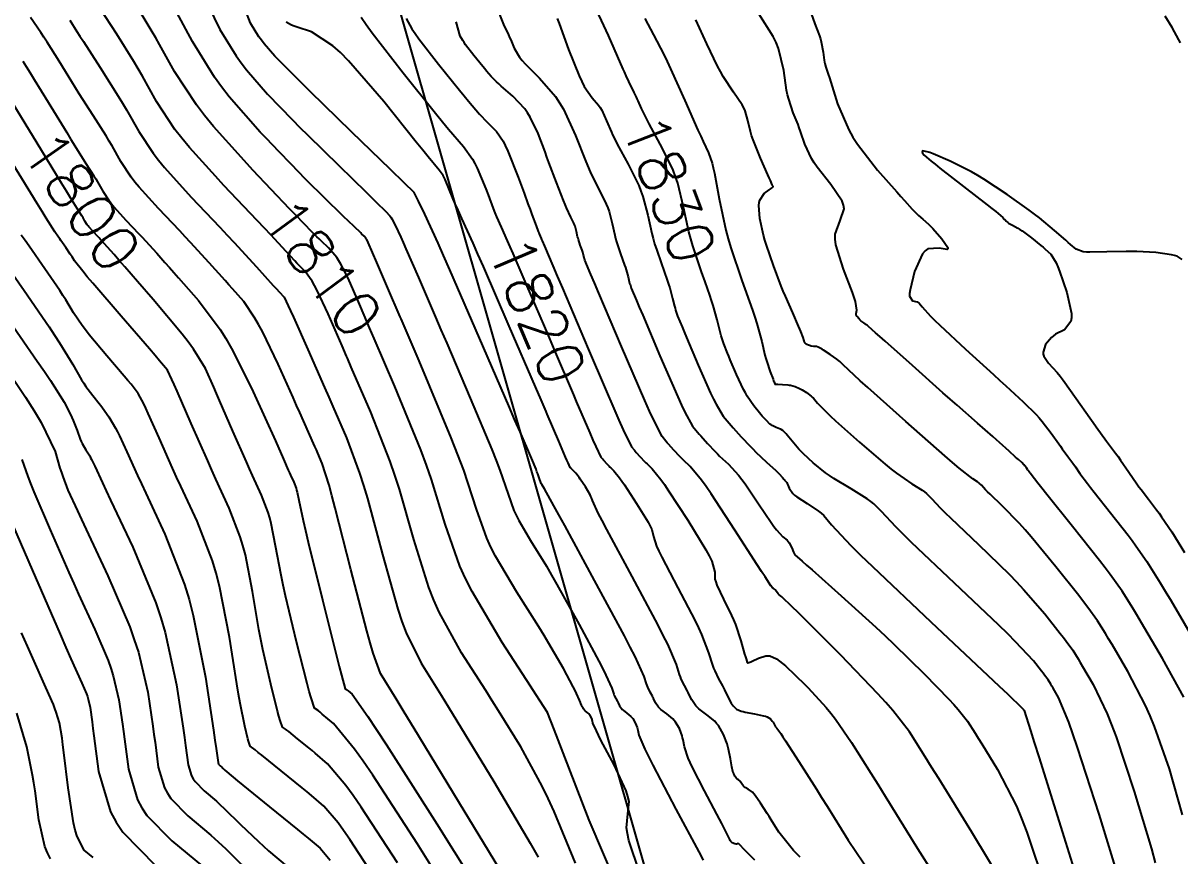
# Model space of a CAD drawing. Header units: metres. Extents: x 837475 to 838479, y 1189012 to 1191015.
# Drawn here: x 837875.6 to 837973.4, y 1189767.8 to 1189838.2 of the extents above; entities that cross this region are included whole.
import ezdxf

# ---------------------------------------------------------------- set-up
doc = ezdxf.new("R2010")
doc.units = ezdxf.units.M
doc.header["$LTSCALE"] = 0.3
for name, color, linetype in [('COTAS 10', 1, 'Continuous'), ('COTAS INT', 252, 'Continuous'), ('VIA1', 50, 'Continuous')]:
    doc.layers.add(name, color=color, linetype=linetype)
doc.styles.get("Standard").update_dxf_attribs({"font": 'simplex.shx'})

msp = doc.modelspace()

# ---------------------------------------------------------------- linework, layer by layer
at = {"layer": 'COTAS 10'}
for points in [[(837968.341, 1189765.538), (837966.562, 1189771.339), (837964.743, 1189776.976), (837964.349, 1189778.131), (837964.003, 1189779.111), (837963.148, 1189781.185), (837962.679, 1189781.979), (837962.575, 1189782.152), (837962.484, 1189782.304), (837962.248, 1189782.684), (837961.962, 1189783.078), (837961.838, 1189783.239), (837961.696, 1189783.422), (837961.021, 1189784.274), (837959.512, 1189785.888), (837958.844, 1189786.553), (837958.067, 1189787.312), (837954.356, 1189790.84), (837950.719, 1189794.29), (837949.989, 1189794.999), (837949.379, 1189795.602), (837948.177, 1189796.893), (837947.529, 1189797.55), (837947.268, 1189797.753), (837946.972, 1189797.966), (837945.607, 1189798.811), (837944.147, 1189799.697), (837943.79, 1189799.936), (837943.453, 1189800.172), (837942.409, 1189800.999), (837941.581, 1189801.771), (837941.381, 1189801.973), (837941.193, 1189802.169), (837940.621, 1189802.832), (837940.204, 1189803.352), (837940.115, 1189803.458), (837940.037, 1189803.547), (837939.848, 1189803.731), (837939.687, 1189803.818), (837939.627, 1189803.845), (837939.559, 1189803.874), (837939.259, 1189803.992), (837938.924, 1189804.159), (837938.835, 1189804.219), (837938.747, 1189804.285), (837938.442, 1189804.574), (837938.099, 1189804.966), (837937.987, 1189805.098), (837937.867, 1189805.24), (837937.375, 1189805.835), (837936.823, 1189806.641), (837936.666, 1189806.916), (837936.507, 1189807.213), (837935.92, 1189808.473), (837935.393, 1189809.725), (837935.273, 1189810.017), (837935.163, 1189810.285), (837934.858, 1189811.055), (837934.628, 1189811.74), (837934.565, 1189811.954), (837934.504, 1189812.179), (837934.286, 1189813.08), (837933.952, 1189814.295), (837933.817, 1189814.719), (837933.664, 1189815.18), (837933.259, 1189816.312), (837932.955, 1189817.159), (837932.219, 1189819.35), (837932.048, 1189819.945), (837931.891, 1189820.534), (837931.444, 1189822.62), (837930.954, 1189824.637), (837930.769, 1189825.183), (837930.564, 1189825.723), (837929.649, 1189827.629), (837928.741, 1189829.276), (837928.54, 1189829.653), (837928.361, 1189829.996), (837927.899, 1189830.947), (837927.607, 1189831.596), (837927.536, 1189831.747), (837927.468, 1189831.887), (837927.258, 1189832.288), (837926.814, 1189833.222), (837926.599, 1189833.697), (837926.443, 1189834.047), (837926.344, 1189834.266), (837925.092, 1189837.101), (837923.699, 1189840.153)], [(837925.94, 1189765.022), (837923.477, 1189770.816), (837921.278, 1189776.51), (837920.855, 1189777.603), (837920.512, 1189778.486), (837919.943, 1189779.927), (837919.33, 1189780.877), (837918.958, 1189781.449), (837918.5, 1189782.156), (837916.116, 1189785.829), (837913.58, 1189790.129), (837913.026, 1189791.231), (837912.536, 1189792.295), (837911.299, 1189795.819), (837910.148, 1189799.597), (837909.712, 1189800.822), (837909.225, 1189802.123), (837907.043, 1189807.468), (837905.299, 1189811.518), (837904.907, 1189812.428), (837904.45, 1189813.488), (837904.05, 1189814.411), (837903.091, 1189816.611), (837902.484, 1189817.801), (837902.307, 1189818.087), (837902.125, 1189818.354), (837901.436, 1189819.164), (837900.85, 1189819.727), (837900.733, 1189819.839), (837900.637, 1189819.932), (837900.453, 1189820.108), (837900.373, 1189820.185), (837900.342, 1189820.214), (837900.307, 1189820.248), (837900.15, 1189820.4), (837899.256, 1189821.324), (837898.757, 1189821.844), (837898.148, 1189822.479), (837895.041, 1189825.725), (837894.049, 1189826.829), (837891.702, 1189829.434), (837890.947, 1189830.36), (837890.266, 1189831.242), (837888.42, 1189834.065), (837887.156, 1189836.362), (837886.842, 1189836.913), (837886.543, 1189837.428), (837885.596, 1189838.979)], [(837904.183, 1189838.651), (837904.608, 1189838.038), (837905.124, 1189837.328), (837907.747, 1189833.95), (837910.484, 1189830.553), (837911.072, 1189829.831), (837911.587, 1189829.204), (837912.836, 1189827.728), (837913.593, 1189826.66), (837913.799, 1189826.291), (837914.003, 1189825.889), (837914.724, 1189824.17), (837914.917, 1189823.659), (837915.354, 1189822.496), (837915.5, 1189822.123), (837915.634, 1189821.788), (837916.015, 1189820.905), (837916.533, 1189819.761), (837916.754, 1189819.262), (837917.007, 1189818.684), (837918.2, 1189815.939), (837919.662, 1189812.545), (837920.085, 1189811.558), (837920.516, 1189810.551), (837922.14, 1189806.744), (837922.38, 1189806.187), (837923.515, 1189803.542), (837923.789, 1189802.916), (837924.017, 1189802.404), (837924.457, 1189801.497), (837924.612, 1189801.312), (837924.66, 1189801.256), (837924.712, 1189801.197), (837924.917, 1189800.966), (837925.151, 1189800.718), (837925.22, 1189800.648), (837925.291, 1189800.579), (837925.562, 1189800.326), (837926.028, 1189799.748), (837926.221, 1189799.474), (837926.443, 1189799.151), (837927.478, 1189797.571), (837928.439, 1189795.989), (837928.614, 1189795.664), (837928.75, 1189795.388), (837928.911, 1189794.801), (837929.167, 1189793.973), (837929.363, 1189793.545), (837929.612, 1189793.031), (837930.965, 1189790.458), (837932.4, 1189787.71), (837932.702, 1189787.086), (837932.963, 1189786.52), (837933.562, 1189784.971), (837933.892, 1189783.923), (837933.984, 1189783.673), (837934.075, 1189783.441), (837934.406, 1189782.751), (837934.728, 1189782.169), (837934.814, 1189782.005), (837934.898, 1189781.84), (837935.191, 1189781.234), (837935.474, 1189780.704), (837935.553, 1189780.587), (837935.631, 1189780.483), (837935.916, 1189780.215), (837936.324, 1189780.039), (837936.481, 1189779.993), (837936.657, 1189779.949), (837937.449, 1189779.797), (837938.214, 1189779.646), (837938.373, 1189779.602), (837938.508, 1189779.557), (837938.803, 1189779.385), (837938.938, 1189779.201), (837938.973, 1189779.148), (837939.006, 1189779.094), (837939.117, 1189778.89), (837939.212, 1189778.716), (837939.236, 1189778.681), (837939.259, 1189778.65), (837939.334, 1189778.586), (837939.659, 1189778.139), (837939.84, 1189777.867), (837940.061, 1189777.531), (837941.186, 1189775.784), (837942.668, 1189773.445), (837943.113, 1189772.736), (837943.573, 1189772.001), (837945.36, 1189769.122), (837947.311, 1189766.266)], [(837912.591, 1189762.986), (837908.932, 1189768.858), (837905.174, 1189774.632), (837904.358, 1189775.819), (837903.639, 1189776.828), (837901.855, 1189778.987), (837900.912, 1189779.792), (837900.723, 1189779.948), (837900.566, 1189780.075), (837900.258, 1189780.291), (837899.963, 1189781.164), (837899.813, 1189781.705), (837899.633, 1189782.376), (837898.738, 1189785.88), (837897.804, 1189789.773), (837897.599, 1189790.689), (837897.419, 1189791.535), (837896.963, 1189794.006), (837896.596, 1189795.888), (837896.471, 1189796.362), (837896.337, 1189796.816), (837895.768, 1189798.288), (837895.013, 1189799.933), (837894.76, 1189800.496), (837894.489, 1189801.106), (837893.353, 1189803.697), (837892.232, 1189806.268), (837891.97, 1189806.865), (837891.728, 1189807.412), (837891.032, 1189808.973), (837890.013, 1189810.622), (837889.568, 1189811.224), (837889.053, 1189811.89), (837886.606, 1189814.82), (837885.294, 1189816.328), (837884.205, 1189817.578), (837883.719, 1189818.135), (837883.31, 1189818.602), (837882.481, 1189819.544), (837882.14, 1189819.915), (837882.04, 1189820.022), (837881.937, 1189820.132), (837881.545, 1189820.545), (837881.19, 1189820.938), (837881.11, 1189821.036), (837881.039, 1189821.127), (837880.848, 1189821.417), (837880.686, 1189821.702), (837880.632, 1189821.792), (837880.575, 1189821.886), (837880.336, 1189822.265), (837879.636, 1189823.394), (837879.288, 1189823.962), (837878.872, 1189824.641), (837876.815, 1189828.013), (837874.779, 1189831.346)], [(837973.598, 1189818.196), (837973.162, 1189818.465), (837972.942, 1189818.53), (837972.68, 1189818.589), (837971.374, 1189818.766), (837969.77, 1189818.864), (837969.32, 1189818.874), (837968.866, 1189818.877), (837967.207, 1189818.826), (837965.792, 1189818.8), (837965.493, 1189818.819), (837965.234, 1189818.849), (837964.636, 1189819.053), (837964.15, 1189819.466), (837963.962, 1189819.628), (837963.752, 1189819.811), (837962.799, 1189820.643), (837961.517, 1189821.697), (837961.098, 1189822.02), (837960.651, 1189822.356), (837958.808, 1189823.683), (837956.835, 1189824.974), (837956.306, 1189825.288), (837955.785, 1189825.583), (837953.967, 1189826.493), (837952.533, 1189827.105), (837952.255, 1189827.214), (837952.028, 1189827.295), (837951.637, 1189827.367), (837951.624, 1189827.25), (837951.635, 1189827.211), (837951.653, 1189827.171), (837951.774, 1189827.004), (837952.386, 1189826.488), (837952.714, 1189826.227), (837953.111, 1189825.915), (837955.118, 1189824.36), (837957.12, 1189822.81), (837957.513, 1189822.501), (837957.837, 1189822.243), (837958.427, 1189821.747), (837958.554, 1189821.601), (837958.586, 1189821.564), (837958.616, 1189821.528), (837958.713, 1189821.413), (837958.85, 1189821.3), (837958.905, 1189821.265), (837958.968, 1189821.229), (837959.259, 1189821.088), (837959.709, 1189820.831), (837959.873, 1189820.722), (837960.054, 1189820.597), (837960.849, 1189820.007), (837961.653, 1189819.371), (837961.839, 1189819.217), (837962.009, 1189819.072), (837962.492, 1189818.626), (837962.931, 1189817.898), (837963.074, 1189817.575), (837963.225, 1189817.199), (837963.846, 1189815.403), (837964.227, 1189813.619), (837964.228, 1189813.251), (837964.183, 1189812.937), (837963.64, 1189812.259), (837962.884, 1189811.869), (837962.705, 1189811.737), (837962.539, 1189811.595), (837962.049, 1189810.994), (837961.841, 1189810.348), (837961.853, 1189810.177), (837961.894, 1189810.01), (837962.297, 1189809.433), (837963.019, 1189808.638), (837963.263, 1189808.333), (837963.526, 1189807.991), (837964.633, 1189806.452), (837965.776, 1189804.818), (837966.061, 1189804.417), (837966.333, 1189804.039), (837967.201, 1189802.855), (837967.963, 1189801.82), (837968.168, 1189801.535), (837968.371, 1189801.249), (837969.08, 1189800.223), (837969.757, 1189799.249), (837969.939, 1189798.996), (837970.119, 1189798.752), (837970.752, 1189797.931), (837971.426, 1189797.038), (837971.633, 1189796.748), (837971.849, 1189796.439), (837972.702, 1189795.168), (837973.786, 1189793.446)], [(837872.183, 1189811.94), (837875.822, 1189806.57), (837876.549, 1189805.417), (837877.156, 1189804.407), (837878.335, 1189801.966), (837878.737, 1189800.554), (837878.853, 1189800.194), (837878.971, 1189799.847), (837879.415, 1189798.706), (837880.211, 1189796.953), (837880.55, 1189796.222), (837880.941, 1189795.383), (837882.785, 1189791.464), (837884.63, 1189787.147), (837885.021, 1189786.057), (837885.362, 1189785.013), (837886.162, 1189781.624), (837886.58, 1189778.776), (837886.679, 1189778.073), (837886.772, 1189777.406), (837887.048, 1189775.31), (837887.573, 1189773.55), (837887.822, 1189773.096), (837888.116, 1189772.657), (837889.554, 1189771.192), (837891.493, 1189769.544), (837892.104, 1189768.989), (837892.746, 1189768.391), (837895.33, 1189765.877)]]:
    msp.add_lwpolyline(points, dxfattribs=at)
at = {"layer": 'COTAS INT'}
for points in [[(837922.312, 1189767.192), (837920.5, 1189771.556), (837919.998, 1189772.646), (837919.496, 1189773.685), (837917.682, 1189777.012), (837915.811, 1189780.052), (837915.273, 1189780.91), (837914.727, 1189781.776), (837912.685, 1189784.96), (837910.789, 1189788.395), (837910.335, 1189789.418), (837909.912, 1189790.473), (837908.642, 1189794.543), (837907.433, 1189798.792), (837907.048, 1189799.961), (837906.643, 1189801.125), (837904.998, 1189805.3), (837903.36, 1189809.098), (837903.033, 1189809.853), (837902.958, 1189810.025), (837902.578, 1189810.898), (837901.393, 1189813.6), (837900.466, 1189815.577), (837900.249, 1189815.992), (837900.049, 1189816.351), (837899.471, 1189817.17), (837898.94, 1189817.703), (837898.769, 1189817.881), (837898.588, 1189818.072), (837897.852, 1189818.871), (837896.555, 1189820.263), (837896.022, 1189820.827), (837895.412, 1189821.47), (837892.581, 1189824.439), (837891.87, 1189825.227), (837889.688, 1189827.642), (837889.04, 1189828.432), (837888.458, 1189829.181), (837886.905, 1189831.535), (837885.706, 1189833.672), (837885.346, 1189834.283), (837884.974, 1189834.902), (837883.529, 1189837.211), (837882.092, 1189839.407)], [(837927.725, 1189766.442), (837926.832, 1189769.12), (837926.7, 1189769.69), (837926.618, 1189770.185), (837926.741, 1189771.352), (837926.834, 1189772.401), (837926.734, 1189772.822), (837926.58, 1189773.3), (837925.566, 1189775.494), (837924.459, 1189777.594), (837924.246, 1189778.012), (837924.072, 1189778.359), (837923.78, 1189779.021), (837923.74, 1189779.22), (837923.725, 1189779.275), (837923.708, 1189779.33), (837923.634, 1189779.528), (837923.529, 1189779.71), (837923.493, 1189779.756), (837923.453, 1189779.799), (837923.287, 1189779.934), (837923.125, 1189780.055), (837923.09, 1189780.088), (837923.058, 1189780.121), (837922.977, 1189780.242), (837922.92, 1189780.361), (837922.886, 1189780.425), (837922.823, 1189780.539), (837922.758, 1189780.674), (837922.741, 1189780.72), (837922.723, 1189780.769), (837922.658, 1189780.974), (837922.409, 1189781.521), (837922.274, 1189781.784), (837922.111, 1189782.097), (837921.288, 1189783.633), (837920.069, 1189785.752), (837919.657, 1189786.432), (837919.213, 1189787.153), (837917.341, 1189790.096), (837915.555, 1189793.121), (837915.165, 1189793.894), (837914.821, 1189794.639), (837913.956, 1189797.096), (837912.863, 1189800.402), (837912.375, 1189801.683), (837911.807, 1189803.122), (837909.087, 1189809.636), (837907.563, 1189813.182), (837907.492, 1189813.348), (837906.455, 1189815.758), (837905.942, 1189816.95), (837905.523, 1189817.924), (837904.79, 1189819.622), (837904.663, 1189819.871), (837904.626, 1189819.931), (837904.588, 1189819.987), (837904.443, 1189820.157), (837904.236, 1189820.356), (837904.158, 1189820.43), (837904.071, 1189820.513), (837903.685, 1189820.881), (837903.037, 1189821.504), (837902.786, 1189821.746), (837902.504, 1189822.019), (837901.225, 1189823.26), (837899.47, 1189825.005), (837898.888, 1189825.597), (837898.264, 1189826.236), (837897.238, 1189827.301), (837896.182, 1189828.396), (837895.662, 1189828.934), (837893.035, 1189831.937), (837892.395, 1189832.768), (837891.793, 1189833.598), (837889.934, 1189836.594), (837888.605, 1189839.053)], [(837891.284, 1189839.576), (837892.262, 1189837.613), (837893.621, 1189835.395), (837894.047, 1189834.798), (837894.493, 1189834.209), (837896.283, 1189832.143), (837898.379, 1189829.993), (837899.018, 1189829.35), (837899.683, 1189828.686), (837902.299, 1189826.119), (837904.604, 1189823.882)], [(837891.284, 1189839.576), (837892.262, 1189837.613), (837893.621, 1189835.395), (837894.047, 1189834.798), (837894.493, 1189834.209), (837896.283, 1189832.143), (837898.379, 1189829.993), (837899.018, 1189829.35), (837899.683, 1189828.686), (837902.299, 1189826.119), (837904.604, 1189823.882), (837905.074, 1189823.427), (837905.47, 1189823.044), (837906.291, 1189822.252), (837906.621, 1189821.875), (837906.708, 1189821.754), (837906.792, 1189821.625), (837907.082, 1189821.096), (837907.551, 1189820.063), (837907.748, 1189819.617), (837907.974, 1189819.1), (837909.037, 1189816.655), (837910.472, 1189813.33), (837910.933, 1189812.259), (837911.422, 1189811.123), (837913.421, 1189806.476), (837915.237, 1189802.148), (837915.611, 1189801.212), (837915.929, 1189800.391), (837916.612, 1189798.372), (837917.097, 1189796.995), (837917.29, 1189796.578), (837917.509, 1189796.145), (837918.51, 1189794.449), (837919.848, 1189792.268), (837920.28, 1189791.529), (837920.737, 1189790.731), (837922.608, 1189787.358), (837924.277, 1189784.248), (837924.607, 1189783.615), (837924.879, 1189783.08), (837925.384, 1189781.973), (837925.515, 1189781.557), (837925.551, 1189781.458), (837925.588, 1189781.366), (837925.719, 1189781.092), (837925.847, 1189780.861), (837925.881, 1189780.796), (837925.914, 1189780.73), (837926.031, 1189780.49), (837926.195, 1189780.246), (837926.259, 1189780.178), (837926.331, 1189780.111), (837926.657, 1189779.867), (837926.996, 1189779.592), (837927.075, 1189779.505), (837927.148, 1189779.413), (837927.361, 1189779.043), (837927.512, 1189778.643), (837927.546, 1189778.531), (837927.576, 1189778.42), (837927.658, 1189778.017), (837928.175, 1189776.813), (837928.481, 1189776.197), (837928.856, 1189775.458), (837930.799, 1189771.765), (837932.736, 1189768.138), (837933.108, 1189767.44)], [(837937.482, 1189767.436), (837936.542, 1189768.381), (837936.24, 1189768.713), (837936.177, 1189768.771), (837936.123, 1189768.815), (837936, 1189768.849), (837935.927, 1189768.807), (837935.904, 1189768.802), (837935.88, 1189768.801), (837935.783, 1189768.822), (837935.683, 1189768.859), (837935.658, 1189768.868), (837935.634, 1189768.875), (837935.553, 1189768.897), (837935.441, 1189769.022), (837935.397, 1189769.094), (837935.348, 1189769.183), (837935.123, 1189769.64), (837934.672, 1189770.545), (837934.48, 1189770.915), (837934.259, 1189771.338), (837933.219, 1189773.299), (837932.212, 1189775.269), (837932.013, 1189775.697), (837931.847, 1189776.074), (837931.535, 1189777.013), (837931.412, 1189777.62), (837931.366, 1189777.788), (837931.316, 1189777.955), (837931.089, 1189778.559), (837930.768, 1189779.116), (837930.657, 1189779.254), (837930.538, 1189779.385), (837930.028, 1189779.799), (837929.536, 1189780.167), (837929.428, 1189780.269), (837929.332, 1189780.371), (837929.084, 1189780.738), (837928.909, 1189781.1), (837928.859, 1189781.199), (837928.807, 1189781.297), (837928.615, 1189781.645), (837928.417, 1189782.058), (837928.362, 1189782.197), (837928.307, 1189782.346), (837928.11, 1189782.973), (837927.349, 1189784.64), (837926.939, 1189785.445), (837926.442, 1189786.399), (837923.929, 1189791.084), (837921.405, 1189795.71), (837920.902, 1189796.626), (837920.483, 1189797.383), (837919.679, 1189798.803), (837919.463, 1189799.168), (837919.416, 1189799.262), (837919.374, 1189799.352), (837919.269, 1189799.649), (837919.122, 1189800.084), (837919.053, 1189800.261), (837918.973, 1189800.463), (837918.581, 1189801.397), (837917.624, 1189803.617), (837917.186, 1189804.629), (837916.674, 1189805.815), (837914.202, 1189811.533), (837911.695, 1189817.305), (837911.16, 1189818.523), (837910.694, 1189819.578), (837909.589, 1189822.015), (837909.05, 1189823.125), (837908.942, 1189823.342), (837908.851, 1189823.52), (837908.671, 1189823.837), (837907.819, 1189824.664), (837906.67, 1189825.778), (837903.373, 1189828.978), (837899.897, 1189832.367), (837899.149, 1189833.103), (837898.494, 1189833.75), (837896.904, 1189835.353), (837895.992, 1189836.406), (837895.764, 1189836.706), (837895.547, 1189837.01), (837894.854, 1189838.141), (837894.362, 1189839.396)], [(837915.565, 1189839.66), (837916.228, 1189838.034), (837916.645, 1189837.169), (837916.745, 1189836.949), (837916.837, 1189836.738), (837917.114, 1189836.047), (837917.585, 1189835.271), (837917.8, 1189835.007), (837918.053, 1189834.721), (837919.272, 1189833.509), (837920.625, 1189831.944), (837920.962, 1189831.435), (837921.283, 1189830.893), (837922.306, 1189828.663), (837923.175, 1189826.463), (837923.399, 1189825.94), (837923.616, 1189825.454), (837924.338, 1189824.011), (837924.913, 1189822.856), (837925.037, 1189822.552), (837925.146, 1189822.255), (837925.413, 1189821.239), (837925.625, 1189820.253), (837925.699, 1189819.974), (837925.78, 1189819.693), (837926.128, 1189818.656), (837926.463, 1189817.72), (837926.535, 1189817.502), (837926.599, 1189817.302), (837926.757, 1189816.727), (837926.86, 1189816.301), (837926.889, 1189816.194), (837926.919, 1189816.093), (837927.027, 1189815.769), (837927.466, 1189814.714), (837927.703, 1189814.152), (837927.99, 1189813.473), (837929.446, 1189810.045), (837930.954, 1189806.582), (837931.274, 1189805.882), (837931.553, 1189805.293), (837932.208, 1189804.099), (837932.632, 1189803.594), (837932.766, 1189803.44), (837932.906, 1189803.279), (837933.469, 1189802.645), (837934.11, 1189801.966), (837934.299, 1189801.776), (837934.493, 1189801.586), (837935.235, 1189800.892), (837936.097, 1189799.955), (837936.367, 1189799.612), (837936.651, 1189799.232), (837937.788, 1189797.557), (837938.85, 1189795.965), (837939.086, 1189795.638), (837939.297, 1189795.361), (837939.849, 1189794.77), (837940.199, 1189794.464), (837940.281, 1189794.366), (837940.358, 1189794.262), (837940.584, 1189793.84), (837940.738, 1189793.469), (837940.769, 1189793.398), (837940.795, 1189793.341), (837940.847, 1189793.247), (837941.461, 1189792.713), (837941.84, 1189792.378), (837942.311, 1189791.962), (837944.767, 1189789.782), (837947.701, 1189787.118), (837948.472, 1189786.397), (837949.225, 1189785.682), (837951.797, 1189783.161), (837953.852, 1189781.044), (837954.279, 1189780.585), (837954.645, 1189780.18), (837955.457, 1189779.177), (837956.096, 1189778.161), (837956.353, 1189777.748), (837956.645, 1189777.277), (837957.991, 1189775.103), (837959.572, 1189772.009), (837960.012, 1189770.959), (837960.453, 1189769.825), (837962.057, 1189765.032)], [(837973.732, 1189781.216), (837971.933, 1189784.49), (837970.155, 1189787.502), (837969.763, 1189788.157), (837969.415, 1189788.734), (837968.52, 1189790.174), (837967.505, 1189791.58), (837967.081, 1189792.136), (837966.595, 1189792.764), (837964.323, 1189795.634), (837962.159, 1189798.34), (837961.74, 1189798.864), (837961.4, 1189799.291), (837960.825, 1189800.02), (837960.761, 1189800.114), (837960.743, 1189800.14), (837960.724, 1189800.165), (837960.655, 1189800.26), (837960.576, 1189800.367), (837960.551, 1189800.402), (837960.525, 1189800.438), (837960.421, 1189800.587), (837960.293, 1189800.752), (837960.251, 1189800.8), (837960.207, 1189800.848), (837960.027, 1189801.026), (837959.743, 1189801.287), (837959.634, 1189801.387), (837959.512, 1189801.498), (837958.96, 1189802), (837958.162, 1189802.716), (837957.885, 1189802.962), (837957.583, 1189803.228), (837956.288, 1189804.364), (837954.559, 1189805.883), (837953.983, 1189806.391), (837953.365, 1189806.937), (837950.781, 1189809.227), (837948.474, 1189811.277), (837948.03, 1189811.673), (837947.672, 1189811.993), (837947.082, 1189812.528), (837946.997, 1189812.603), (837946.956, 1189812.633), (837946.908, 1189812.668), (837946.673, 1189812.827), (837946.436, 1189812.999), (837946.387, 1189813.042), (837946.346, 1189813.082), (837946.255, 1189813.207), (837946.204, 1189813.305), (837946.187, 1189813.328), (837946.168, 1189813.349), (837946.09, 1189813.41), (837946.04, 1189813.517), (837946.038, 1189813.567), (837946.041, 1189813.625), (837946.1, 1189813.911), (837945.983, 1189814.648), (837945.876, 1189814.991), (837945.737, 1189815.396), (837944.968, 1189817.359), (837944.327, 1189819.424), (837944.27, 1189819.892), (837944.265, 1189820.315), (837944.679, 1189821.47), (837945.019, 1189822.464), (837944.966, 1189822.786), (837944.849, 1189823.128), (837943.9, 1189824.531), (837942.732, 1189825.984), (837942.479, 1189826.358), (837942.256, 1189826.72), (837941.703, 1189827.921), (837941.334, 1189829.013), (837941.227, 1189829.304), (837941.118, 1189829.591), (837940.708, 1189830.591), (837940.329, 1189831.728), (837940.239, 1189832.102), (837940.157, 1189832.502), (837939.915, 1189834.161), (837939.473, 1189836.003), (837939.263, 1189836.519), (837939.016, 1189837.037), (837937.809, 1189838.93)], [(837942.22, 1189838.957), (837942.55, 1189838.104), (837942.932, 1189837.089), (837943.013, 1189836.825), (837943.082, 1189836.569), (837943.242, 1189835.707), (837943.329, 1189835.016), (837943.352, 1189834.867), (837943.376, 1189834.737), (837943.462, 1189834.422), (837943.667, 1189833.833), (837943.767, 1189833.53), (837943.885, 1189833.166), (837944.467, 1189831.347), (837945.412, 1189829.138), (837945.76, 1189828.528), (837946.146, 1189827.919), (837947.848, 1189825.727), (837949.479, 1189823.893), (837949.819, 1189823.511), (837950.112, 1189823.182), (837950.766, 1189822.449), (837951.113, 1189822.088), (837951.212, 1189821.994), (837951.311, 1189821.903), (837951.679, 1189821.597), (837952.153, 1189821.167), (837952.319, 1189820.997), (837952.5, 1189820.806), (837953.281, 1189819.933), (837953.782, 1189819.194), (837953.786, 1189819.088), (837953.733, 1189819.023), (837953.056, 1189819.144), (837952.093, 1189819.084), (837951.859, 1189818.906), (837951.64, 1189818.658), (837950.967, 1189817.179), (837950.586, 1189815.62), (837950.551, 1189815.322), (837950.547, 1189815.082), (837950.786, 1189814.696), (837951.181, 1189814.613), (837951.275, 1189814.563), (837951.363, 1189814.502), (837951.625, 1189814.187), (837952.318, 1189813.404), (837952.678, 1189813.048), (837953.11, 1189812.631), (837955.278, 1189810.624), (837957.634, 1189808.479), (837958.185, 1189807.975), (837958.693, 1189807.51), (837960.16, 1189806.158), (837961.242, 1189805.087), (837961.507, 1189804.799), (837961.756, 1189804.514), (837962.527, 1189803.519), (837963.151, 1189802.628), (837963.306, 1189802.409), (837963.454, 1189802.203), (837963.928, 1189801.558), (837964.344, 1189800.993), (837964.566, 1189800.681), (837964.952, 1189800.122), (837965.578, 1189799.27), (837965.84, 1189798.93), (837966.139, 1189798.546), (837967.537, 1189796.783), (837969.011, 1189794.901), (837969.357, 1189794.442), (837969.677, 1189794.009), (837970.611, 1189792.671), (837971.725, 1189790.877), (837972.159, 1189790.158), (837972.647, 1189789.342), (837974.861, 1189785.592)], [(837917.09, 1189764.701), (837912.904, 1189771.6), (837908.679, 1189778.558), (837907.84, 1189779.937), (837907.144, 1189781.078), (837905.824, 1189783.221), (837905.207, 1189784.927), (837904.954, 1189785.792), (837904.666, 1189786.828), (837903.328, 1189791.989), (837902.003, 1189797.183), (837901.722, 1189798.239), (837901.478, 1189799.129), (837900.91, 1189800.965), (837900.535, 1189801.828), (837900.414, 1189802.105), (837900.286, 1189802.399), (837899.757, 1189803.597), (837899.009, 1189805.272), (837898.742, 1189805.867), (837898.449, 1189806.519), (837897.172, 1189809.344), (837895.848, 1189812.097), (837895.525, 1189812.704), (837895.221, 1189813.243), (837894.278, 1189814.626), (837893.329, 1189815.703), (837893.021, 1189816.05), (837892.692, 1189816.417), (837891.339, 1189817.914), (837889.782, 1189819.61), (837889.324, 1189820.102), (837888.855, 1189820.603), (837887.063, 1189822.492), (837885.439, 1189824.29), (837885.075, 1189824.734), (837884.748, 1189825.154), (837883.877, 1189826.476), (837883.135, 1189827.781), (837882.89, 1189828.191), (837882.628, 1189828.622), (837881.537, 1189830.352), (837880.363, 1189832.192), (837880.048, 1189832.692), (837879.738, 1189833.187), (837878.656, 1189834.942), (837877.646, 1189836.558), (837877.381, 1189836.966), (837877.123, 1189837.357), (837876.244, 1189838.628)], [(837879.577, 1189838.406), (837880.171, 1189837.46), (837880.428, 1189837.056), (837880.726, 1189836.591), (837882.137, 1189834.396), (837883.654, 1189831.989), (837884.019, 1189831.39), (837884.36, 1189830.821), (837885.391, 1189829.006), (837886.603, 1189827.168), (837887.057, 1189826.583), (837887.564, 1189825.966), (837889.822, 1189823.465), (837892.25, 1189820.908), (837892.862, 1189820.256), (837893.449, 1189819.627), (837895.354, 1189817.557), (837896.766, 1189816.003), (837897.043, 1189815.7), (837897.27, 1189815.452), (837897.676, 1189815.014), (837898.036, 1189814.287), (837898.233, 1189813.857), (837898.473, 1189813.328), (837899.694, 1189810.589), (837901.106, 1189807.385), (837901.466, 1189806.563), (837901.813, 1189805.768), (837902.954, 1189803.132), (837904.06, 1189800.127), (837904.385, 1189799.1), (837904.718, 1189797.988), (837905.985, 1189793.266), (837907.289, 1189788.65), (837907.645, 1189787.605), (837907.998, 1189786.661), (837909.254, 1189784.091), (837910.955, 1189781.395), (837911.588, 1189780.371), (837912.292, 1189779.228), (837915.42, 1189774.097), (837918.48, 1189768.884), (837919.142, 1189767.689)], [(837941.292, 1189767.69), (837940.746, 1189768.267), (837939.493, 1189769.81), (837938.837, 1189770.867), (837938.668, 1189771.137), (837938.505, 1189771.398), (837937.961, 1189772.256), (837937.491, 1189772.922), (837937.374, 1189773.06), (837937.263, 1189773.179), (837936.911, 1189773.443), (837936.638, 1189773.594), (837936.577, 1189773.641), (837936.522, 1189773.691), (837936.376, 1189773.89), (837936.267, 1189774.073), (837936.236, 1189774.113), (837936.204, 1189774.147), (837936.085, 1189774.232), (837935.976, 1189774.293), (837935.95, 1189774.312), (837935.927, 1189774.333), (837935.858, 1189774.418), (837935.807, 1189774.505), (837935.795, 1189774.527), (837935.784, 1189774.548), (837935.75, 1189774.615), (837935.716, 1189774.686), (837935.704, 1189774.709), (837935.692, 1189774.733), (837935.639, 1189774.833), (837935.569, 1189775.08), (837935.545, 1189775.197), (837935.519, 1189775.335), (837935.412, 1189776.01), (837935.248, 1189776.82), (837935.187, 1189777.044), (837935.119, 1189777.268), (837934.816, 1189778.075), (837934.387, 1189778.819), (837934.239, 1189779.004), (837934.08, 1189779.179), (837933.399, 1189779.732), (837932.742, 1189780.223), (837932.597, 1189780.359), (837932.468, 1189780.495), (837932.137, 1189780.986), (837931.904, 1189781.47), (837931.836, 1189781.602), (837931.768, 1189781.733), (837931.511, 1189782.198), (837931.246, 1189782.75), (837931.173, 1189782.935), (837931.1, 1189783.134), (837930.836, 1189783.972), (837930.103, 1189785.679), (837929.733, 1189786.426), (837929.292, 1189787.293), (837927.097, 1189791.415), (837924.961, 1189795.378), (837924.557, 1189796.143), (837924.234, 1189796.765), (837923.745, 1189797.815), (837923.677, 1189798.062), (837923.62, 1189798.178), (837923.547, 1189798.314), (837923.143, 1189798.979), (837922.708, 1189799.643), (837922.615, 1189799.779), (837922.533, 1189799.894), (837922.338, 1189800.137), (837922.224, 1189800.243), (837922.165, 1189800.302), (837922.067, 1189800.406), (837921.98, 1189800.503), (837921.959, 1189800.528), (837921.938, 1189800.552), (837921.873, 1189800.629), (837921.688, 1189801.01), (837921.592, 1189801.226), (837921.477, 1189801.489), (837920.899, 1189802.834), (837919.914, 1189805.134), (837919.828, 1189805.334), (837919.401, 1189806.325), (837918.918, 1189807.445), (837916.706, 1189812.568), (837914.523, 1189817.592), (837914.059, 1189818.65), (837913.656, 1189819.563), (837912.708, 1189821.657), (837912.299, 1189822.541), (837912.204, 1189822.745), (837912.082, 1189823.025), (837911.967, 1189823.295), (837911.611, 1189824.193), (837911.299, 1189824.938), (837911.21, 1189825.112), (837911.121, 1189825.272), (837910.793, 1189825.735), (837909.871, 1189826.85), (837909.407, 1189827.422), (837908.853, 1189828.108), (837906.102, 1189831.534), (837903.131, 1189834.973), (837902.439, 1189835.666), (837901.804, 1189836.248), (837899.983, 1189837.415), (837898.774, 1189837.806), (837898.524, 1189837.899), (837898.311, 1189837.985), (837897.852, 1189838.241)], [(837907.986, 1189838.553), (837908.479, 1189837.665), (837908.748, 1189837.277), (837909.075, 1189836.827), (837910.737, 1189834.686), (837912.509, 1189832.491), (837912.906, 1189832.007), (837913.263, 1189831.576), (837914.21, 1189830.466), (837914.845, 1189829.78), (837915.003, 1189829.617), (837915.154, 1189829.465), (837915.639, 1189829.013), (837916.183, 1189828.189), (837916.372, 1189827.804), (837916.578, 1189827.35), (837917.457, 1189825.142), (837917.961, 1189823.79), (837918.293, 1189822.895), (837918.47, 1189822.417), (837918.625, 1189822.002), (837918.988, 1189821.022), (837919.167, 1189820.54), (837919.206, 1189820.439), (837919.24, 1189820.352), (837919.322, 1189820.154), (837919.41, 1189819.959), (837919.448, 1189819.874), (837919.491, 1189819.776), (837919.694, 1189819.309), (837920.405, 1189817.644), (837920.769, 1189816.791), (837921.204, 1189815.767), (837923.38, 1189810.653), (837924.846, 1189807.241), (837925.552, 1189805.595), (837925.985, 1189804.607), (837926.346, 1189803.798), (837927.04, 1189802.364), (837927.285, 1189802.073), (837927.362, 1189801.984), (837927.443, 1189801.891), (837927.768, 1189801.526), (837928.138, 1189801.134), (837928.247, 1189801.024), (837928.358, 1189800.914), (837928.786, 1189800.514), (837929.522, 1189799.602), (837929.828, 1189799.169), (837930.178, 1189798.658), (837931.814, 1189796.163), (837933.331, 1189793.664), (837933.608, 1189793.15), (837933.822, 1189792.715), (837934.076, 1189791.787), (837934.1, 1189791.18), (837934.168, 1189790.947), (837934.264, 1189790.685), (837934.832, 1189789.502), (837935.509, 1189788.127), (837935.672, 1189787.745), (837935.824, 1189787.362), (837936.288, 1189785.97), (837936.609, 1189784.842), (837936.672, 1189784.624), (837936.723, 1189784.448), (837936.812, 1189784.155), (837936.831, 1189784.133), (837936.838, 1189784.127), (837936.846, 1189784.122), (837936.882, 1189784.106), (837937.043, 1189784.159), (837937.13, 1189784.197), (837937.235, 1189784.246), (837937.768, 1189784.509), (837938.4, 1189784.703), (837938.568, 1189784.708), (837938.733, 1189784.693), (837939.304, 1189784.464), (837940.051, 1189783.864), (837940.327, 1189783.615), (837940.633, 1189783.33), (837941.99, 1189781.999), (837943.493, 1189780.341), (837943.892, 1189779.85), (837944.284, 1189779.344), (837945.634, 1189777.399), (837947.284, 1189774.785), (837947.863, 1189773.857), (837948.496, 1189772.841), (837951.227, 1189768.433), (837953.875, 1189764.265)], [(837958.533, 1189765.277), (837955.82, 1189769.808), (837953.019, 1189774.334), (837952.411, 1189775.312), (837951.875, 1189776.172), (837950.546, 1189778.288), (837949.134, 1189780.096), (837948.546, 1189780.761), (837947.873, 1189781.498), (837944.735, 1189784.757), (837941.72, 1189787.781), (837941.126, 1189788.37), (837940.637, 1189788.853), (837939.737, 1189789.699), (837939.536, 1189789.854), (837939.487, 1189789.9), (837939.441, 1189789.947), (837939.3, 1189790.13), (837939.189, 1189790.287), (837939.161, 1189790.319), (837939.136, 1189790.345), (837939.056, 1189790.395), (837938.995, 1189790.419), (837938.981, 1189790.43), (837938.968, 1189790.441), (837938.934, 1189790.495), (837938.903, 1189790.553), (837938.892, 1189790.568), (837938.881, 1189790.581), (837938.833, 1189790.623), (837938.331, 1189791.369), (837938.034, 1189791.825), (837937.669, 1189792.39), (837935.777, 1189795.335), (837933.776, 1189798.381), (837933.342, 1189799.01), (837932.959, 1189799.545), (837932.01, 1189800.703), (837931.426, 1189801.25), (837931.273, 1189801.4), (837931.124, 1189801.55), (837930.619, 1189802.086), (837930.174, 1189802.585), (837930.064, 1189802.712), (837929.959, 1189802.834), (837929.624, 1189803.232), (837928.918, 1189804.619), (837928.579, 1189805.365), (837928.177, 1189806.267), (837926.208, 1189810.83), (837924.288, 1189815.347), (837923.918, 1189816.22), (837923.617, 1189816.929), (837923.112, 1189818.126), (837923.064, 1189818.27), (837923.051, 1189818.315), (837923.038, 1189818.362), (837922.993, 1189818.55), (837922.923, 1189818.805), (837922.895, 1189818.894), (837922.862, 1189818.99), (837922.714, 1189819.405), (837922.56, 1189819.864), (837922.524, 1189819.988), (837922.491, 1189820.112), (837922.397, 1189820.549), (837922.279, 1189820.999), (837922.231, 1189821.13), (837922.176, 1189821.265), (837921.921, 1189821.776), (837921.553, 1189822.545), (837921.426, 1189822.842), (837921.289, 1189823.176), (837920.704, 1189824.683), (837920.068, 1189826.38), (837919.899, 1189826.832), (837919.733, 1189827.278), (837919.156, 1189828.824), (837918.486, 1189830.221), (837918.261, 1189830.571), (837918.019, 1189830.906), (837917.002, 1189831.985), (837916.038, 1189832.833), (837915.829, 1189833.023), (837915.645, 1189833.192), (837915.193, 1189833.642), (837914.793, 1189834.11), (837914.643, 1189834.292), (837914.475, 1189834.496), (837913.727, 1189835.422), (837913.026, 1189836.326), (837912.888, 1189836.516), (837912.774, 1189836.68), (837912.566, 1189837.054), (837912.216, 1189838.27)], [(837920.768, 1189838.559), (837920.932, 1189838.116), (837921.73, 1189835.93), (837922.618, 1189833.696), (837922.839, 1189833.223), (837923.048, 1189832.813), (837923.711, 1189831.855), (837924.259, 1189831.221), (837924.395, 1189831.015), (837924.525, 1189830.796), (837924.939, 1189829.893), (837925.352, 1189828.943), (837925.443, 1189828.732), (837925.63, 1189828.35), (837925.837, 1189827.941), (837926.754, 1189826.245), (837927.65, 1189824.447), (837927.844, 1189823.973), (837928.013, 1189823.511), (837928.429, 1189821.93), (837928.758, 1189820.394), (837928.873, 1189819.959), (837928.999, 1189819.521), (837929.184, 1189818.973), (837929.541, 1189817.908), (837930.063, 1189816.45), (837930.176, 1189816.11), (837930.276, 1189815.798), (837930.522, 1189814.903), (837930.682, 1189814.24), (837930.727, 1189814.074), (837930.773, 1189813.917), (837930.942, 1189813.412), (837931.314, 1189812.5), (837931.488, 1189812.085), (837931.692, 1189811.599), (837932.683, 1189809.259), (837933.731, 1189806.898), (837933.97, 1189806.399), (837934.188, 1189805.967), (837934.791, 1189804.967), (837935.306, 1189804.355), (837935.467, 1189804.168), (837935.637, 1189803.973), (837936.32, 1189803.205), (837937.097, 1189802.382), (837937.325, 1189802.152), (837937.56, 1189801.921), (837938.459, 1189801.081), (837939.235, 1189800.366), (837939.393, 1189800.215), (837939.526, 1189800.083), (837939.799, 1189799.778), (837939.907, 1189799.625), (837939.936, 1189799.59), (837939.965, 1189799.558), (837940.064, 1189799.471), (837940.168, 1189799.338), (837940.2, 1189799.277), (837940.233, 1189799.206), (837940.363, 1189798.865), (837940.681, 1189798.42), (837940.832, 1189798.284), (837941.011, 1189798.142), (837941.885, 1189797.58), (837942.843, 1189796.941), (837943.075, 1189796.749), (837943.292, 1189796.551), (837943.955, 1189795.784), (837945.586, 1189794.032), (837946.413, 1189793.214), (837947.404, 1189792.251), (837952.34, 1189787.569), (837957.175, 1189783.032), (837958.103, 1189782.16), (837958.852, 1189781.455), (837960.071, 1189780.298), (837960.118, 1189780.239), (837960.128, 1189780.226), (837960.137, 1189780.215), (837960.157, 1189780.187), (837960.173, 1189780.161), (837960.18, 1189780.15), (837960.187, 1189780.138), (837960.22, 1189780.083), (837960.759, 1189778.409), (837961.086, 1189777.376), (837961.49, 1189776.097), (837963.59, 1189769.423), (837965.699, 1189762.666)], [(837928.162, 1189838.54), (837928.909, 1189837.158), (837929.776, 1189835.502), (837930.054, 1189834.927), (837930.349, 1189834.302), (837931.553, 1189831.627), (837932.66, 1189829.123), (837932.893, 1189828.605), (837933.095, 1189828.164), (837933.559, 1189827.207), (837933.854, 1189826.33), (837933.949, 1189825.94), (837934.05, 1189825.486), (837934.46, 1189823.311), (837935.025, 1189820.675), (837935.223, 1189819.93), (837935.439, 1189819.179), (837936.369, 1189816.41), (837937.264, 1189813.91), (837937.458, 1189813.327), (837937.629, 1189812.792), (837938.051, 1189811.256), (837938.326, 1189810.118), (837938.403, 1189809.834), (837938.482, 1189809.564), (837938.773, 1189808.698), (837939.011, 1189808.07), (837939.058, 1189807.949), (837939.095, 1189807.851), (837939.158, 1189807.688), (837939.164, 1189807.675), (837939.166, 1189807.672), (837939.167, 1189807.669), (837939.174, 1189807.659), (837939.275, 1189807.65), (837939.335, 1189807.647), (837939.41, 1189807.644), (837939.799, 1189807.635), (837940.258, 1189807.6), (837940.377, 1189807.582), (837940.492, 1189807.56), (837940.878, 1189807.45), (837941.247, 1189807.291), (837941.351, 1189807.239), (837941.456, 1189807.182), (837941.842, 1189806.948), (837942.223, 1189806.656), (837942.325, 1189806.562), (837942.426, 1189806.464), (837942.775, 1189806.064), (837943.525, 1189805.291), (837943.878, 1189804.957), (837944.295, 1189804.571), (837946.323, 1189802.744), (837948.486, 1189800.888), (837948.987, 1189800.484), (837949.445, 1189800.128), (837950.748, 1189799.235), (837951.625, 1189798.692), (837951.815, 1189798.556), (837951.983, 1189798.425), (837952.4, 1189798.003), (837953.172, 1189797.173), (837953.564, 1189796.785), (837954.033, 1189796.329), (837956.371, 1189794.112), (837958.959, 1189791.592), (837959.586, 1189790.945), (837960.173, 1189790.32), (837961.971, 1189788.249), (837963.273, 1189786.606), (837963.548, 1189786.252), (837963.786, 1189785.941), (837964.338, 1189785.181), (837964.794, 1189784.447), (837964.971, 1189784.153), (837965.171, 1189783.82), (837966.076, 1189782.287), (837967.246, 1189779.812), (837967.612, 1189778.885), (837967.996, 1189777.854), (837969.535, 1189773.255), (837970.982, 1189768.41), (837971.307, 1189767.222)], [(837973.623, 1189771.282), (837972.508, 1189775.171), (837971.249, 1189778.732), (837970.874, 1189779.64), (837970.489, 1189780.514), (837969.005, 1189783.389), (837967.663, 1189785.661), (837967.367, 1189786.155), (837967.104, 1189786.591), (837966.429, 1189787.677), (837965.611, 1189788.804), (837965.258, 1189789.264), (837964.85, 1189789.79), (837962.921, 1189792.224), (837960.834, 1189794.753), (837960.327, 1189795.337), (837959.851, 1189795.872), (837958.387, 1189797.383), (837957.348, 1189798.369), (837957.14, 1189798.571), (837956.965, 1189798.744), (837956.622, 1189799.112), (837956.437, 1189799.3), (837956.362, 1189799.358), (837956.278, 1189799.419), (837955.888, 1189799.66), (837954.744, 1189800.558), (837954.184, 1189801.033), (837953.519, 1189801.605), (837950.237, 1189804.49), (837947.008, 1189807.37), (837946.376, 1189807.941), (837945.857, 1189808.412), (837944.929, 1189809.296), (837944.647, 1189809.576), (837944.535, 1189809.667), (837944.41, 1189809.764), (837943.836, 1189810.166), (837943.274, 1189810.529), (837943.156, 1189810.602), (837943.054, 1189810.664), (837942.821, 1189810.788), (837942.685, 1189810.826), (837942.644, 1189810.834), (837942.602, 1189810.84), (837942.438, 1189810.852), (837942.266, 1189810.869), (837942.219, 1189810.878), (837942.171, 1189810.89), (837942, 1189810.947), (837941.852, 1189811.015), (837941.82, 1189811.033), (837941.792, 1189811.051), (837941.719, 1189811.111), (837941.663, 1189811.22), (837941.646, 1189811.268), (837941.627, 1189811.324), (837941.549, 1189811.591), (837941.363, 1189812.102), (837941.275, 1189812.313), (837941.173, 1189812.553), (837940.671, 1189813.669), (837940.053, 1189815.081), (837939.877, 1189815.507), (837939.698, 1189815.948), (837939.034, 1189817.672), (837938.444, 1189819.39), (837938.312, 1189819.828), (837938.194, 1189820.251), (837937.883, 1189821.641), (837937.805, 1189822.748), (837937.835, 1189822.991), (837937.887, 1189823.206), (837938.258, 1189823.756), (837938.682, 1189824.064), (837938.767, 1189824.128), (837938.837, 1189824.182), (837938.976, 1189824.297), (837939.007, 1189824.347), (837939.01, 1189824.36), (837939.01, 1189824.372), (837938.993, 1189824.413), (837938.964, 1189824.448), (837938.958, 1189824.458), (837938.953, 1189824.466), (837938.939, 1189824.496), (837938.783, 1189824.859), (837938.687, 1189825.079), (837938.569, 1189825.35), (837937.954, 1189826.759), (837937.326, 1189828.307), (837937.199, 1189828.665), (837937.093, 1189828.994), (837936.879, 1189829.927), (837936.646, 1189830.742), (837936.527, 1189830.996), (837936.384, 1189831.261), (837935.672, 1189832.321), (837934.798, 1189833.641), (837934.554, 1189834.07), (837934.309, 1189834.528), (837933.413, 1189836.41), (837932.478, 1189838.438)], [(837973.46, 1189836.478), (837973.3, 1189836.75), (837972.738, 1189837.775), (837972.14, 1189838.754)], [(837875.584, 1189834.947), (837875.879, 1189834.483), (837876.212, 1189833.952), (837876.555, 1189833.396), (837877.735, 1189831.477), (837879.305, 1189828.914), (837879.668, 1189828.327), (837879.999, 1189827.793), (837880.936, 1189826.308), (837881.601, 1189825.254), (837881.761, 1189824.991), (837881.911, 1189824.742), (837882.362, 1189823.946), (837882.893, 1189823.141), (837883.093, 1189822.885), (837883.314, 1189822.614), (837884.304, 1189821.519), (837885.396, 1189820.367), (837885.682, 1189820.062), (837885.961, 1189819.762), (837886.91, 1189818.729), (837887.613, 1189817.944), (837888.001, 1189817.509), (837888.37, 1189817.092), (837888.767, 1189816.641), (837890.442, 1189814.723), (837892.265, 1189812.283), (837892.755, 1189811.503), (837893.24, 1189810.677), (837894.938, 1189807.313), (837896.359, 1189804.167), (837896.668, 1189803.478), (837896.942, 1189802.867), (837897.628, 1189801.32), (837898.033, 1189800.395), (837898.13, 1189800.177), (837898.22, 1189799.976), (837898.49, 1189799.389), (837898.692, 1189798.864), (837898.74, 1189798.702), (837898.785, 1189798.532), (837898.916, 1189797.861), (837899.29, 1189796.133), (837899.488, 1189795.297), (837899.727, 1189794.307), (837900.93, 1189789.442), (837902.119, 1189784.716), (837902.349, 1189783.813), (837902.536, 1189783.087), (837902.853, 1189781.929), (837902.962, 1189781.852), (837903.018, 1189781.807), (837903.085, 1189781.752), (837903.42, 1189781.466), (837904.768, 1189779.571), (837905.474, 1189778.501), (837906.324, 1189777.195), (837910.596, 1189770.508), (837914.851, 1189763.742)], [(837907.269, 1189767.209), (837904.186, 1189771.928), (837903.506, 1189772.908), (837902.903, 1189773.745), (837901.351, 1189775.588), (837900.32, 1189776.471), (837900.044, 1189776.704), (837899.772, 1189776.931), (837898.823, 1189777.708), (837898.067, 1189778.31), (837897.916, 1189778.427), (837897.79, 1189778.521), (837897.548, 1189778.683), (837897.347, 1189779.252), (837897.248, 1189779.604), (837897.13, 1189780.041), (837896.546, 1189782.318), (837895.88, 1189785.239), (837895.71, 1189786.081), (837895.547, 1189786.937), (837895.009, 1189790.151), (837894.406, 1189793.243), (837894.202, 1189794.022), (837893.981, 1189794.769), (837893.047, 1189797.188), (837891.922, 1189799.622), (837891.581, 1189800.378), (837891.226, 1189801.169), (837889.839, 1189804.324), (837888.636, 1189807.078), (837888.397, 1189807.617), (837888.199, 1189808.059), (837887.826, 1189808.848), (837887.162, 1189809.641), (837886.781, 1189810.085), (837886.315, 1189810.627), (837883.919, 1189813.395), (837881.516, 1189816.182), (837881.046, 1189816.737), (837880.659, 1189817.197), (837879.967, 1189818.071), (837879.767, 1189818.402), (837879.691, 1189818.519), (837879.606, 1189818.647), (837879.225, 1189819.201), (837878.815, 1189819.786), (837878.712, 1189819.934), (837878.613, 1189820.075), (837878.292, 1189820.535), (837877.57, 1189821.668), (837877.218, 1189822.235), (837876.8, 1189822.911), (837874.741, 1189826.267)], [(837905.605, 1189765.559), (837903.228, 1189769.199), (837902.704, 1189769.954), (837902.238, 1189770.6), (837901.042, 1189772.021), (837899.992, 1189772.908), (837899.618, 1189773.217), (837899.209, 1189773.553), (837897.431, 1189774.996), (837895.805, 1189776.303), (837895.492, 1189776.553), (837895.238, 1189776.755), (837894.816, 1189777.08), (837894.723, 1189777.343), (837894.678, 1189777.505), (837894.623, 1189777.706), (837894.354, 1189778.756), (837893.957, 1189780.705), (837893.822, 1189781.473), (837893.675, 1189782.34), (837893.056, 1189786.297), (837892.217, 1189790.598), (837891.932, 1189791.683), (837891.625, 1189792.721), (837890.325, 1189796.087), (837888.952, 1189799.031), (837888.599, 1189799.804), (837888.257, 1189800.558), (837887.118, 1189803.128), (837886.199, 1189805.191), (837885.996, 1189805.626), (837885.815, 1189806.002), (837885.347, 1189806.866), (837884.747, 1189807.643), (837884.483, 1189807.964), (837884.175, 1189808.332), (837882.711, 1189810.04), (837881.218, 1189811.822), (837880.893, 1189812.235), (837880.607, 1189812.613), (837879.892, 1189813.688), (837879.238, 1189814.772), (837878.989, 1189815.155), (837878.711, 1189815.573), (837877.465, 1189817.386), (837876.122, 1189819.301), (837875.783, 1189819.784), (837875.459, 1189820.247)], [(837873.429, 1189818.815), (837875.704, 1189815.571), (837877.816, 1189812.499), (837878.287, 1189811.79), (837878.708, 1189811.141), (837879.817, 1189809.305), (837880.554, 1189808.029), (837880.741, 1189807.733), (837880.92, 1189807.461), (837881.502, 1189806.686), (837882.036, 1189806.036), (837882.184, 1189805.843), (837882.332, 1189805.645), (837882.869, 1189804.883), (837883.431, 1189803.945), (837883.595, 1189803.635), (837883.762, 1189803.305), (837884.396, 1189801.932), (837885.288, 1189799.946), (837885.617, 1189799.229), (837885.983, 1189798.44), (837887.604, 1189794.986), (837889.258, 1189790.745), (837889.645, 1189789.46), (837890.002, 1189788.126), (837891.033, 1189782.908), (837891.704, 1189778.434), (837891.833, 1189777.569), (837891.938, 1189776.867), (837892.113, 1189775.683), (837892.148, 1189775.564), (837892.165, 1189775.533), (837892.185, 1189775.504), (837892.282, 1189775.405), (837892.413, 1189775.293), (837892.455, 1189775.256), (837892.498, 1189775.215), (837892.673, 1189775.045), (837893.368, 1189774.455), (837893.739, 1189774.15), (837894.188, 1189773.783), (837896.457, 1189771.947), (837898.801, 1189770.05), (837899.297, 1189769.645), (837899.728, 1189769.292), (837900.733, 1189768.454), (837901.574, 1189767.455)], [(837873.943, 1189813.755), (837876.82, 1189809.609), (837877.421, 1189808.725), (837877.936, 1189807.954), (837879.086, 1189806.122), (837879.616, 1189805.093), (837879.739, 1189804.829), (837879.852, 1189804.574), (837880.177, 1189803.73), (837880.45, 1189803.002), (837880.531, 1189802.821), (837880.614, 1189802.648), (837880.931, 1189802.099), (837881.247, 1189801.591), (837881.328, 1189801.444), (837881.408, 1189801.295), (837881.674, 1189800.736), (837882.318, 1189799.335), (837882.636, 1189798.655), (837883.014, 1189797.849), (837884.882, 1189793.886), (837886.828, 1189789.19), (837887.255, 1189787.923), (837887.634, 1189786.671), (837888.597, 1189782.266), (837889.142, 1189778.605), (837889.256, 1189777.821), (837889.355, 1189777.137), (837889.581, 1189775.496), (837889.861, 1189774.557), (837889.994, 1189774.315), (837890.151, 1189774.08), (837890.918, 1189773.298), (837891.953, 1189772.418), (837892.279, 1189772.122), (837892.622, 1189771.803), (837894.001, 1189770.461), (837895.513, 1189769.009), (837895.94, 1189768.621), (837896.37, 1189768.238), (837897.952, 1189766.906)], [(837875.504, 1189801.305), (837876.008, 1189799.859), (837876.246, 1189799.257), (837876.527, 1189798.566), (837877.896, 1189795.343), (837879.48, 1189791.745), (837879.895, 1189790.818), (837880.301, 1189789.921), (837881.684, 1189786.933), (837882.8, 1189784.322), (837883.037, 1189783.663), (837883.243, 1189783.031), (837883.726, 1189780.982), (837884.018, 1189778.947), (837884.103, 1189778.324), (837884.189, 1189777.676), (837884.516, 1189775.123), (837885.285, 1189772.542), (837885.651, 1189771.877), (837886.082, 1189771.233), (837888.19, 1189769.086), (837890.774, 1189766.929)], [(837874.083, 1189797.285), (837876.378, 1189791.981), (837878.748, 1189786.536), (837879.24, 1189785.414), (837879.661, 1189784.459), (837880.583, 1189782.402), (837880.97, 1189781.497), (837881.052, 1189781.269), (837881.123, 1189781.05), (837881.291, 1189780.34), (837881.456, 1189779.118), (837881.526, 1189778.576), (837881.606, 1189777.946), (837881.984, 1189774.936), (837882.998, 1189771.535), (837883.479, 1189770.658), (837884.048, 1189769.81), (837886.826, 1189766.979)], [(837881.548, 1189767.659), (837880.77, 1189768.301), (837880.18, 1189769.452), (837880.032, 1189769.978), (837879.89, 1189770.592), (837879.435, 1189773.556), (837879.073, 1189776.555), (837878.989, 1189777.192), (837878.914, 1189777.745), (837878.703, 1189779.043), (837878.428, 1189779.959), (837878.312, 1189780.271), (837878.179, 1189780.609), (837877.555, 1189782.041), (837876.44, 1189784.52), (837875.999, 1189785.517), (837875.499, 1189786.65)], [(837877.935, 1189767.572), (837877.683, 1189768.072), (837877.465, 1189768.608), (837876.957, 1189770.848), (837876.627, 1189773.3), (837876.52, 1189773.969), (837876.407, 1189774.635), (837875.943, 1189777.006), (837875.084, 1189779.87)]]:
    msp.add_lwpolyline(points, dxfattribs=at)
at = {"layer": 'VIA1'}
msp.add_line((837884.14669, 1189920.70439), (837951.74989, 1189684.30778), dxfattribs=at)

# ---------------------------------------------------------------- texts
at = {"layer": 'COTAS 10', "char_height": 3.799998, "attachment_point": 7}
for s, insert, rotation in [('1830', (837926.125, 1189829.581), 291.0254659), ('1800', (837875.268, 1189827.39), 304.883582), ('1810', (837895.495, 1189821.651), 306.3134319), ('1820', (837914.774, 1189819.157), 293.1353957)]:
    msp.add_mtext(s, dxfattribs=dict(at, insert=insert, rotation=rotation))

doc.saveas('drawing.dxf')
